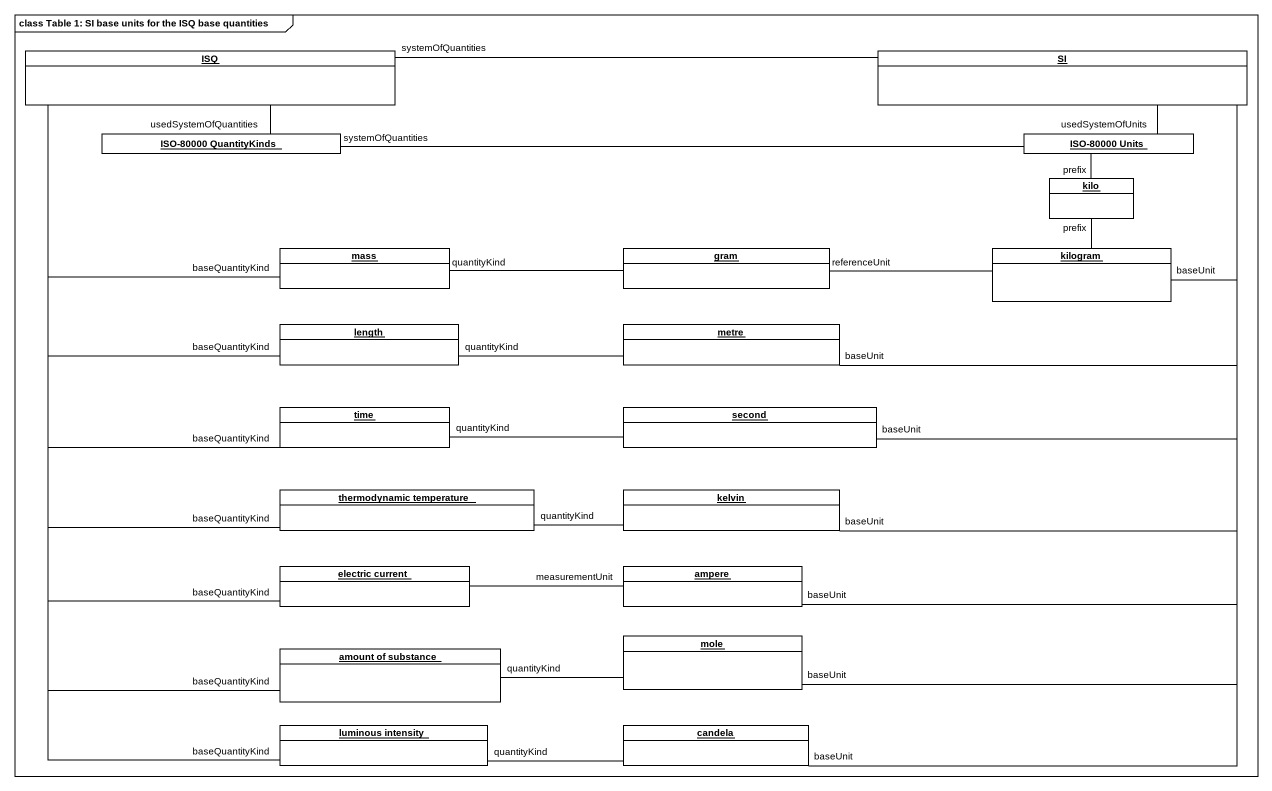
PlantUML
@startuml
mainframe class Table 1: SI base units for the ISQ base quantities
hide circle
hide empty members
object ISQ #FFFFFF
object SI #FFFFFF
object "ISO-80000 QuantityKinds" as ISO_80000_QuantityKinds #FFFFFF
object "ISO-80000 Units" as ISO_80000_Units #FFFFFF
object kilo #FFFFFF
object mass #FFFFFF
object gram #FFFFFF
object kilogram #FFFFFF
object length #FFFFFF
object metre #FFFFFF
object time #FFFFFF
object second #FFFFFF
object "thermodynamic temperature" as thermodynamic_temperature #FFFFFF
object kelvin #FFFFFF
object "electric current" as electric_current #FFFFFF
object ampere #FFFFFF
object "amount of substance" as amount_of_substance #FFFFFF
object mole #FFFFFF
object "luminous intensity" as luminous_intensity #FFFFFF
object candela #FFFFFF
ISQ -right- SI : systemOfQuantities
ISO_80000_QuantityKinds -up- ISQ : usedSystemOfQuantities
ISO_80000_QuantityKinds -right- ISO_80000_Units : systemOfQuantities
ISO_80000_Units -up- SI : usedSystemOfUnits
kilo -up- ISO_80000_Units : prefix
kilo -- kilogram : prefix
mass -up- ISQ : baseQuantityKind
gram -left- mass : quantityKind
gram -right- kilogram : referenceUnit
kilogram -up- SI : baseUnit
length -up- ISQ : baseQuantityKind
metre -up- SI : baseUnit
metre -left- length : quantityKind
time -up- ISQ : baseQuantityKind
second -up- SI : baseUnit
second -left- time : quantityKind
thermodynamic_temperature -up- ISQ : baseQuantityKind
kelvin -up- SI : baseUnit
kelvin -left- thermodynamic_temperature : quantityKind
electric_current -up- ISQ : baseQuantityKind
ampere -up- SI : baseUnit
ampere -left- electric_current : measurementUnit
amount_of_substance -up- ISQ : baseQuantityKind
mole -up- SI : baseUnit
mole -left- amount_of_substance : quantityKind
luminous_intensity -up- ISQ : baseQuantityKind
candela -up- SI : baseUnit
candela -left- luminous_intensity : quantityKind
@enduml
